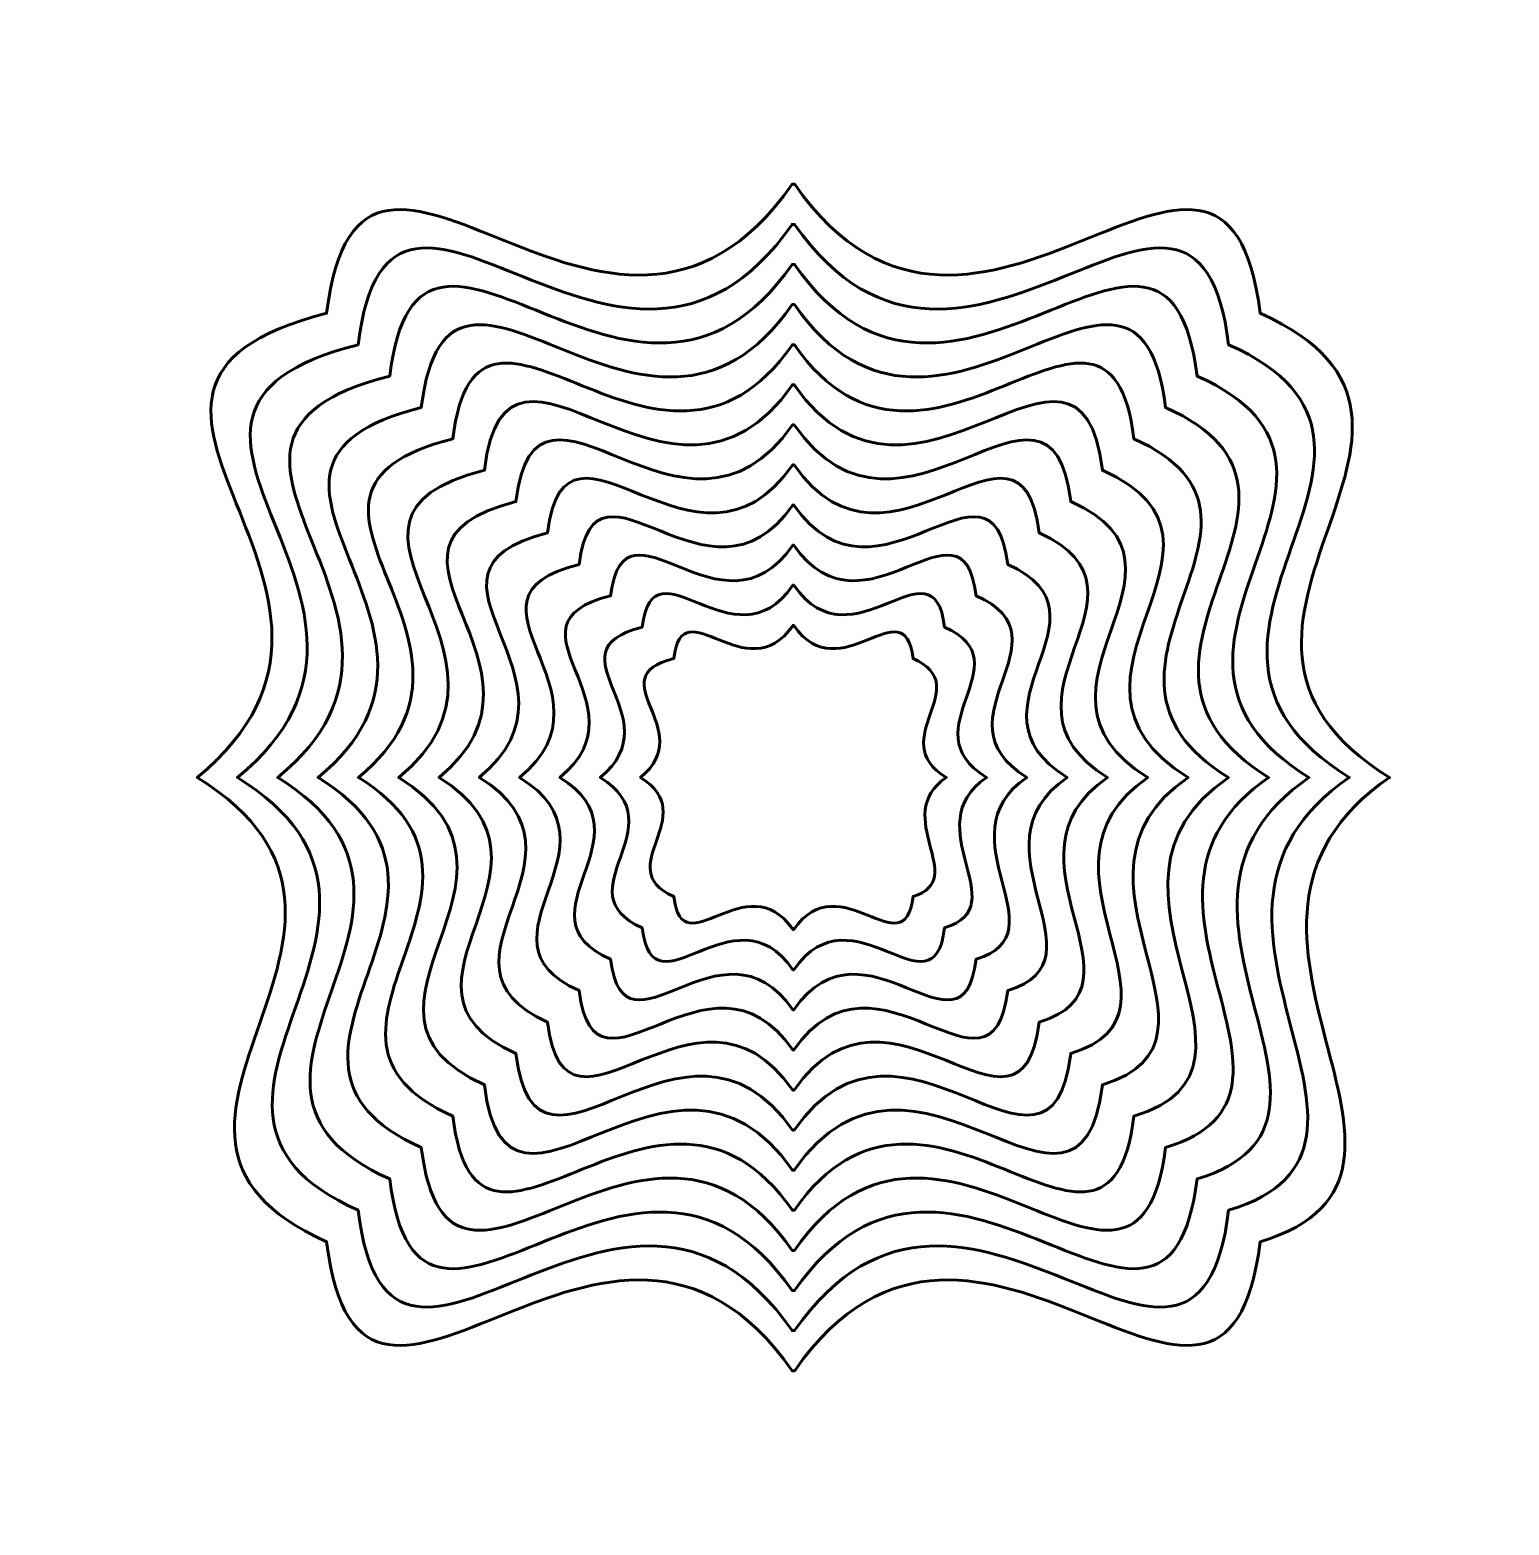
# Model space of a CAD drawing. Header units: centimetres. Extents: x -12.1 to 11.3, y -11.8 to 11.8.
import ezdxf

# ---------------------------------------------------------------- set-up
doc = ezdxf.new("R2010")
doc.units = ezdxf.units.CM
doc.header["$MEASUREMENT"] = 0
doc.layers.add('Layer 1', color=7, linetype='Continuous')

msp = doc.modelspace()

# ---------------------------------------------------------------- linework, layer by layer
at = {"layer": 'Layer 1', "color": 28, "lineweight": 60}
msp.add_open_spline([(-0.02266, 9.39524), (-2.90481, 5.25369), (-6.84632, 11.8395), (-7.39549, 7.35096), (-7.39549, 7.35096), (-12.09464, 6.1602), (-5.83034, 2.96754), (-9.44521, -0.00009), (-9.44521, -0.00009), (-5.60641, -2.3715), (-11.33843, -5.59175), (-7.39549, -7.35114), (-7.39549, -7.35114), (-6.84631, -11.83967), (-2.9048, -5.25387), (-0.02266, -9.39542), (-0.02266, -9.39542), (-0.02266, -9.39542), (0.0191, -9.39542), (0.0191, -9.39542), (0.0191, -9.39542), (2.90125, -5.25388), (6.84276, -11.83968), (7.39193, -7.35114), (7.39193, -7.35114), (10.92915, -6.28488), (5.95127, -2.38676), (9.44166, -0.00009), (9.44166, -0.00009), (5.60286, 2.37132), (11.33487, 5.59157), (7.39193, 7.35096), (7.39193, 7.35096), (6.84275, 11.83949), (2.90124, 5.25369), (0.0191, 9.39524), (0.0191, 9.39524), (0.0191, 9.39524), (-0.02266, 9.39524), (-0.02266, 9.39524), (-0.02266, 9.39524), (-0.02266, 9.39524), (-0.02266, 9.39524), (-0.02266, 9.39524)], degree=3, knots=[0, 0, 0, 0, 0.08333333, 0.08333333, 0.08333333, 0.08333333, 0.16666667, 0.16666667, 0.16666667, 0.16666667, 0.25, 0.25, 0.25, 0.25, 0.33333333, 0.33333333, 0.33333333, 0.33333333, 0.41666667, 0.41666667, 0.41666667, 0.41666667, 0.5, 0.5, 0.5, 0.5, 0.58333333, 0.58333333, 0.58333333, 0.58333333, 0.66666667, 0.66666667, 0.66666667, 0.66666667, 0.75, 0.75, 0.75, 0.75, 0.83333333, 0.83333333, 0.83333333, 0.83333333, 1, 1, 1, 1], dxfattribs=at)
at = {"layer": 'Layer 1', "color": 38, "lineweight": 60}
msp.add_open_spline([(-0.02125, 8.76006), (-2.70855, 4.89851), (-6.38358, 11.03907), (-6.89563, 6.85399), (-6.89563, 6.85399), (-11.27709, 5.74374), (-5.4363, 2.76692), (-8.80678, -0.00008), (-8.80678, -0.00008), (-5.22751, -2.21117), (-10.572, -5.21371), (-6.89563, -6.85415), (-6.89563, -6.85415), (-6.38358, -11.03923), (-2.70854, -4.89867), (-0.02125, -8.76022), (-0.02125, -8.76022), (-0.02125, -8.76022), (0.01769, -8.76022), (0.01769, -8.76022), (0.01769, -8.76022), (2.70499, -4.89867), (6.38002, -11.03923), (6.89207, -6.85415), (6.89207, -6.85415), (10.19015, -5.85997), (5.54881, -2.22539), (8.80322, -0.00008), (8.80322, -0.00008), (5.22395, 2.21101), (10.56844, 5.21355), (6.89207, 6.85399), (6.89207, 6.85399), (6.38002, 11.03907), (2.70499, 4.89851), (0.01769, 8.76006), (0.01769, 8.76006), (0.01769, 8.76006), (-0.02125, 8.76006), (-0.02125, 8.76006), (-0.02125, 8.76006), (-0.02125, 8.76006), (-0.02125, 8.76006), (-0.02125, 8.76006)], degree=3, knots=[0, 0, 0, 0, 0.08333333, 0.08333333, 0.08333333, 0.08333333, 0.16666667, 0.16666667, 0.16666667, 0.16666667, 0.25, 0.25, 0.25, 0.25, 0.33333333, 0.33333333, 0.33333333, 0.33333333, 0.41666667, 0.41666667, 0.41666667, 0.41666667, 0.5, 0.5, 0.5, 0.5, 0.58333333, 0.58333333, 0.58333333, 0.58333333, 0.66666667, 0.66666667, 0.66666667, 0.66666667, 0.75, 0.75, 0.75, 0.75, 0.83333333, 0.83333333, 0.83333333, 0.83333333, 1, 1, 1, 1], dxfattribs=at)
at = {"layer": 'Layer 1', "color": 36, "lineweight": 60}
msp.add_open_spline([(-0.01984, 8.12487), (-2.51229, 4.54331), (-5.92086, 10.23863), (-6.39578, 6.357), (-6.39578, 6.357), (-10.45955, 5.32725), (-5.04226, 2.56627), (-8.16836, -0.0001), (-8.16836, -0.0001), (-4.84861, -2.05087), (-9.80559, -4.8357), (-6.39578, -6.3572), (-6.39578, -6.3572), (-5.92086, -10.23883), (-2.51229, -4.54351), (-0.01984, -8.12507), (-0.01984, -8.12507), (-0.01984, -8.12507), (0.01627, -8.12507), (0.01627, -8.12507), (0.01627, -8.12507), (2.50872, -4.54351), (5.91728, -10.23883), (6.3922, -6.3572), (6.3922, -6.3572), (9.45114, -5.43511), (5.14634, -2.06406), (8.16478, -0.0001), (8.16478, -0.0001), (4.84503, 2.05067), (9.80201, 4.8355), (6.3922, 6.357), (6.3922, 6.357), (5.91728, 10.23863), (2.50871, 4.54331), (0.01627, 8.12487), (0.01627, 8.12487), (0.01627, 8.12487), (-0.01984, 8.12487), (-0.01984, 8.12487), (-0.01984, 8.12487), (-0.01984, 8.12487), (-0.01984, 8.12487), (-0.01984, 8.12487)], degree=3, knots=[0, 0, 0, 0, 0.08333333, 0.08333333, 0.08333333, 0.08333333, 0.16666667, 0.16666667, 0.16666667, 0.16666667, 0.25, 0.25, 0.25, 0.25, 0.33333333, 0.33333333, 0.33333333, 0.33333333, 0.41666667, 0.41666667, 0.41666667, 0.41666667, 0.5, 0.5, 0.5, 0.5, 0.58333333, 0.58333333, 0.58333333, 0.58333333, 0.66666667, 0.66666667, 0.66666667, 0.66666667, 0.75, 0.75, 0.75, 0.75, 0.83333333, 0.83333333, 0.83333333, 0.83333333, 1, 1, 1, 1], dxfattribs=at)
at = {"layer": 'Layer 1', "color": 34, "lineweight": 60}
msp.add_open_spline([(-0.01842, 7.48969), (-2.31602, 4.18813), (-5.45811, 9.43821), (-5.89591, 5.86003), (-5.89591, 5.86003), (-9.64199, 4.91078), (-4.6482, 2.36565), (-7.52991, -0.00009), (-7.52991, -0.00009), (-4.46969, -1.89053), (-9.03915, -4.45766), (-5.89591, -5.86021), (-5.89591, -5.86021), (-5.45811, -9.43839), (-2.31602, -4.18831), (-0.01842, -7.48987), (-0.01842, -7.48987), (-0.01842, -7.48987), (0.01487, -7.48987), (0.01487, -7.48987), (0.01487, -7.48987), (2.31247, -4.18831), (5.45456, -9.43838), (5.89236, -5.86021), (5.89236, -5.86021), (8.71216, -5.0102), (4.7439, -1.90269), (7.52637, -0.00009), (7.52637, -0.00009), (4.46615, 1.89035), (9.0356, 4.45748), (5.89236, 5.86003), (5.89236, 5.86003), (5.45457, 9.43821), (2.31247, 4.18813), (0.01487, 7.48969), (0.01487, 7.48969), (0.01487, 7.48969), (-0.01842, 7.48969), (-0.01842, 7.48969), (-0.01842, 7.48969), (-0.01842, 7.48969), (-0.01842, 7.48969), (-0.01842, 7.48969)], degree=3, knots=[0, 0, 0, 0, 0.08333333, 0.08333333, 0.08333333, 0.08333333, 0.16666667, 0.16666667, 0.16666667, 0.16666667, 0.25, 0.25, 0.25, 0.25, 0.33333333, 0.33333333, 0.33333333, 0.33333333, 0.41666667, 0.41666667, 0.41666667, 0.41666667, 0.5, 0.5, 0.5, 0.5, 0.58333333, 0.58333333, 0.58333333, 0.58333333, 0.66666667, 0.66666667, 0.66666667, 0.66666667, 0.75, 0.75, 0.75, 0.75, 0.83333333, 0.83333333, 0.83333333, 0.83333333, 1, 1, 1, 1], dxfattribs=at)
at = {"layer": 'Layer 1', "color": 32, "lineweight": 60}
msp.add_open_spline([(-0.01701, 6.85451), (-2.11975, 3.83294), (-4.99538, 8.63778), (-5.39605, 5.36305), (-5.39605, 5.36305), (-8.82444, 4.4943), (-4.25416, 2.16502), (-6.89148, -0.0001), (-6.89148, -0.0001), (-4.09079, -1.73022), (-8.27272, -4.07964), (-5.39605, -5.36324), (-5.39605, -5.36324), (-4.99539, -8.63796), (-2.11976, -3.83312), (-0.01701, -6.85469), (-0.01701, -6.85469), (-0.01701, -6.85469), (0.01346, -6.85469), (0.01346, -6.85469), (0.01346, -6.85469), (2.1162, -3.83312), (4.99183, -8.63796), (5.3925, -5.36324), (5.3925, -5.36324), (7.97317, -4.58532), (4.34143, -1.74135), (6.88793, -0.0001), (6.88793, -0.0001), (4.08724, 1.73002), (8.26917, 4.07944), (5.3925, 5.36305), (5.3925, 5.36305), (4.99183, 8.63777), (2.11621, 3.83294), (0.01346, 6.85451), (0.01346, 6.85451), (0.01346, 6.85451), (-0.01701, 6.85451), (-0.01701, 6.85451), (-0.01701, 6.85451), (-0.01701, 6.85451), (-0.01701, 6.85451), (-0.01701, 6.85451)], degree=3, knots=[0, 0, 0, 0, 0.08333333, 0.08333333, 0.08333333, 0.08333333, 0.16666667, 0.16666667, 0.16666667, 0.16666667, 0.25, 0.25, 0.25, 0.25, 0.33333333, 0.33333333, 0.33333333, 0.33333333, 0.41666667, 0.41666667, 0.41666667, 0.41666667, 0.5, 0.5, 0.5, 0.5, 0.58333333, 0.58333333, 0.58333333, 0.58333333, 0.66666667, 0.66666667, 0.66666667, 0.66666667, 0.75, 0.75, 0.75, 0.75, 0.83333333, 0.83333333, 0.83333333, 0.83333333, 1, 1, 1, 1], dxfattribs=at)
at = {"layer": 'Layer 1', "color": 30, "lineweight": 60}
for points in [[(-0.0156, 6.21933), (-1.92349, 3.47775), (-4.53265, 7.83735), (-4.89619, 4.86608), (-4.89619, 4.86608), (-8.00689, 4.07784), (-3.86011, 1.96439), (-6.25304, -0.00009), (-6.25304, -0.00009), (-3.71188, -1.56989), (-7.50629, -3.7016), (-4.89619, -4.86626), (-4.89619, -4.86626), (-4.53265, -7.83753), (-1.9235, -3.47793), (-0.0156, -6.21951), (-0.0156, -6.21951), (-0.0156, -6.21951), (0.01204, -6.21951), (0.01204, -6.21951), (0.01204, -6.21951), (1.91993, -3.47794), (4.52909, -7.83753), (4.89263, -4.86626), (4.89263, -4.86626), (7.23416, -4.16043), (3.93896, -1.57999), (6.24948, -0.00009), (6.24948, -0.00009), (3.70832, 1.56971), (7.50273, 3.70142), (4.89263, 4.86608), (4.89263, 4.86608), (4.52909, 7.83735), (1.91994, 3.47775), (0.01204, 6.21933), (0.01204, 6.21933), (0.01204, 6.21933), (-0.0156, 6.21933), (-0.0156, 6.21933), (-0.0156, 6.21933), (-0.0156, 6.21933), (-0.0156, 6.21933), (-0.0156, 6.21933)], [(-0.01419, 5.58415), (-1.72723, 3.12257), (-4.06992, 7.03693), (-4.39633, 4.36911), (-4.39633, 4.36911), (-7.18933, 3.66137), (-3.46606, 1.76377), (-5.61461, -0.00008), (-5.61461, -0.00008), (-3.33297, -1.40956), (-6.73987, -3.32356), (-4.39633, -4.36927), (-4.39633, -4.36927), (-4.06992, -7.03709), (-1.72723, -3.12273), (-0.01419, -5.58431), (-0.01419, -5.58431), (-0.01419, -5.58431), (0.01063, -5.58431), (0.01063, -5.58431), (0.01063, -5.58431), (1.72367, -3.12273), (4.06636, -7.03708), (4.39277, -4.36927), (4.39277, -4.36927), (6.49516, -3.73552), (3.5365, -1.41862), (5.61105, -0.00008), (5.61105, -0.00008), (3.32941, 1.4094), (6.73631, 3.3234), (4.39277, 4.36911), (4.39277, 4.36911), (4.06636, 7.03693), (1.72367, 3.12257), (0.01063, 5.58415), (0.01063, 5.58415), (0.01063, 5.58415), (-0.01419, 5.58415), (-0.01419, 5.58415), (-0.01419, 5.58415), (-0.01419, 5.58415), (-0.01419, 5.58415), (-0.01419, 5.58415)]]:
    msp.add_open_spline(points, degree=3, knots=[0, 0, 0, 0, 0.08333333, 0.08333333, 0.08333333, 0.08333333, 0.16666667, 0.16666667, 0.16666667, 0.16666667, 0.25, 0.25, 0.25, 0.25, 0.33333333, 0.33333333, 0.33333333, 0.33333333, 0.41666667, 0.41666667, 0.41666667, 0.41666667, 0.5, 0.5, 0.5, 0.5, 0.58333333, 0.58333333, 0.58333333, 0.58333333, 0.66666667, 0.66666667, 0.66666667, 0.66666667, 0.75, 0.75, 0.75, 0.75, 0.83333333, 0.83333333, 0.83333333, 0.83333333, 1, 1, 1, 1], dxfattribs=at)
at = {"layer": 'Layer 1', "color": 21, "lineweight": 60}
for points in [[(-0.01278, 4.94896), (-1.53097, 2.76737), (-3.60719, 6.23649), (-3.89647, 3.87212), (-3.89647, 3.87212), (-6.37178, 3.24488), (-3.07202, 1.56312), (-4.97618, -0.0001), (-4.97618, -0.0001), (-2.95407, -1.24926), (-5.97345, -2.94555), (-3.89647, -3.87232), (-3.89647, -3.87232), (-3.60719, -6.23669), (-1.53097, -2.76757), (-0.01278, -4.94916), (-0.01278, -4.94916), (-0.01278, -4.94916), (0.00922, -4.94916), (0.00922, -4.94916), (0.00922, -4.94916), (1.52741, -2.76757), (3.60363, -6.23669), (3.89291, -3.87232), (3.89291, -3.87232), (5.75616, -3.31066), (3.13403, -1.2573), (4.97262, -0.0001), (4.97262, -0.0001), (2.95051, 1.24906), (5.96988, 2.94535), (3.89291, 3.87212), (3.89291, 3.87212), (3.60363, 6.23649), (1.52741, 2.76737), (0.00922, 4.94896), (0.00922, 4.94896), (0.00922, 4.94896), (-0.01278, 4.94896), (-0.01278, 4.94896), (-0.01278, 4.94896), (-0.01278, 4.94896), (-0.01278, 4.94896), (-0.01278, 4.94896)], [(-0.01137, 4.31378), (-1.33471, 2.41219), (-3.14446, 5.43606), (-3.39661, 3.37515), (-3.39661, 3.37515), (-5.55423, 2.82841), (-2.67797, 1.3625), (-4.33774, -0.00009), (-4.33774, -0.00009), (-2.57515, -1.08892), (-5.20701, -2.56751), (-3.39661, -3.37533), (-3.39661, -3.37533), (-3.14445, -5.43624), (-1.33471, -2.41237), (-0.01137, -4.31396), (-0.01137, -4.31396), (-0.01137, -4.31396), (0.0078, -4.31396), (0.0078, -4.31396), (0.0078, -4.31396), (1.33114, -2.41237), (3.14089, -5.43624), (3.39304, -3.37533), (3.39304, -3.37533), (5.01716, -2.88575), (2.73156, -1.09593), (4.33417, -0.00009), (4.33417, -0.00009), (2.57158, 1.08874), (5.20344, 2.56733), (3.39304, 3.37515), (3.39304, 3.37515), (3.14088, 5.43606), (1.33114, 2.41219), (0.0078, 4.31378), (0.0078, 4.31378), (0.0078, 4.31378), (-0.01137, 4.31378), (-0.01137, 4.31378), (-0.01137, 4.31378), (-0.01137, 4.31378), (-0.01137, 4.31378), (-0.01137, 4.31378)]]:
    msp.add_open_spline(points, degree=3, knots=[0, 0, 0, 0, 0.08333333, 0.08333333, 0.08333333, 0.08333333, 0.16666667, 0.16666667, 0.16666667, 0.16666667, 0.25, 0.25, 0.25, 0.25, 0.33333333, 0.33333333, 0.33333333, 0.33333333, 0.41666667, 0.41666667, 0.41666667, 0.41666667, 0.5, 0.5, 0.5, 0.5, 0.58333333, 0.58333333, 0.58333333, 0.58333333, 0.66666667, 0.66666667, 0.66666667, 0.66666667, 0.75, 0.75, 0.75, 0.75, 0.83333333, 0.83333333, 0.83333333, 0.83333333, 1, 1, 1, 1], dxfattribs=at)
at = {"layer": 'Layer 1', "color": 31, "lineweight": 60}
msp.add_open_spline([(-0.00995, 3.6786), (-1.13844, 2.057), (-2.68172, 4.63564), (-2.89674, 2.87817), (-2.89674, 2.87817), (-4.73667, 2.41194), (-2.28392, 1.16187), (-3.6993, -0.00009), (-3.6993, -0.00009), (-2.19624, -0.9286), (-4.44058, -2.18947), (-2.89674, -2.87835), (-2.89674, -2.87835), (-2.68172, -4.63581), (-1.13844, -2.05718), (-0.00995, -3.67878), (-0.00995, -3.67878), (-0.00995, -3.67878), (0.0064, -3.67878), (0.0064, -3.67878), (0.0064, -3.67878), (1.13489, -2.05718), (2.67817, -4.63581), (2.89319, -2.87835), (2.89319, -2.87835), (4.27817, -2.46086), (2.32911, -0.93457), (3.69575, -0.00009), (3.69575, -0.00009), (2.19269, 0.92842), (4.43703, 2.1893), (2.89319, 2.87817), (2.89319, 2.87817), (2.67816, 4.63563), (1.13489, 2.057), (0.0064, 3.6786), (0.0064, 3.6786), (0.0064, 3.6786), (-0.00995, 3.6786), (-0.00995, 3.6786), (-0.00995, 3.6786), (-0.00995, 3.6786), (-0.00995, 3.6786), (-0.00995, 3.6786)], degree=3, knots=[0, 0, 0, 0, 0.08333333, 0.08333333, 0.08333333, 0.08333333, 0.16666667, 0.16666667, 0.16666667, 0.16666667, 0.25, 0.25, 0.25, 0.25, 0.33333333, 0.33333333, 0.33333333, 0.33333333, 0.41666667, 0.41666667, 0.41666667, 0.41666667, 0.5, 0.5, 0.5, 0.5, 0.58333333, 0.58333333, 0.58333333, 0.58333333, 0.66666667, 0.66666667, 0.66666667, 0.66666667, 0.75, 0.75, 0.75, 0.75, 0.83333333, 0.83333333, 0.83333333, 0.83333333, 1, 1, 1, 1], dxfattribs=at)
at = {"layer": 'Layer 1', "color": 254, "lineweight": 60}
msp.add_open_spline([(-0.00854, 3.04342), (-0.94218, 1.70181), (-2.21898, 3.83521), (-2.39688, 2.3812), (-2.39688, 2.3812), (-3.91912, 1.99547), (-1.88987, 0.96124), (-3.06087, -0.00009), (-3.06087, -0.00009), (-1.81734, -0.76828), (-3.67416, -1.81144), (-2.39688, -2.38138), (-2.39688, -2.38138), (-2.21898, -3.83539), (-0.94218, -1.70199), (-0.00854, -3.0436), (-0.00854, -3.0436), (-0.00854, -3.0436), (0.00499, -3.0436), (0.00499, -3.0436), (0.00499, -3.0436), (0.93863, -1.70199), (2.21544, -3.83539), (2.39333, -2.38138), (2.39333, -2.38138), (3.53917, -2.03598), (1.92665, -0.77322), (3.05732, -0.00009), (3.05732, -0.00009), (1.81379, 0.7681), (3.67061, 1.81127), (2.39333, 2.3812), (2.39333, 2.3812), (2.21543, 3.83521), (0.93862, 1.70181), (0.00499, 3.04342), (0.00499, 3.04342), (0.00499, 3.04342), (-0.00854, 3.04342), (-0.00854, 3.04342), (-0.00854, 3.04342), (-0.00854, 3.04342), (-0.00854, 3.04342), (-0.00854, 3.04342)], degree=3, knots=[0, 0, 0, 0, 0.08333333, 0.08333333, 0.08333333, 0.08333333, 0.16666667, 0.16666667, 0.16666667, 0.16666667, 0.25, 0.25, 0.25, 0.25, 0.33333333, 0.33333333, 0.33333333, 0.33333333, 0.41666667, 0.41666667, 0.41666667, 0.41666667, 0.5, 0.5, 0.5, 0.5, 0.58333333, 0.58333333, 0.58333333, 0.58333333, 0.66666667, 0.66666667, 0.66666667, 0.66666667, 0.75, 0.75, 0.75, 0.75, 0.83333333, 0.83333333, 0.83333333, 0.83333333, 1, 1, 1, 1], dxfattribs=at)
at = {"layer": 'Layer 1', "color": 9, "lineweight": 60}
msp.add_open_spline([(-0.00713, 2.40824), (-0.74592, 1.34663), (-1.75625, 3.03478), (-1.89702, 1.88423), (-1.89702, 1.88423), (-3.10156, 1.579), (-1.49582, 0.76062), (-2.42243, -0.00008), (-2.42243, -0.00008), (-1.43842, -0.60795), (-2.90772, -1.4334), (-1.89702, -1.88439), (-1.89702, -1.88439), (-1.75625, -3.03495), (-0.74591, -1.34679), (-0.00713, -2.40841), (-0.00713, -2.40841), (-0.00713, -2.40841), (0.00358, -2.40841), (0.00358, -2.40841), (0.00358, -2.40841), (0.74237, -1.3468), (1.7527, -3.03495), (1.89347, -1.88439), (1.89347, -1.88439), (2.80017, -1.61107), (1.52419, -0.61186), (2.41888, -0.00008), (2.41888, -0.00008), (1.43487, 0.60779), (2.90417, 1.43324), (1.89347, 1.88423), (1.89347, 1.88423), (1.7527, 3.03479), (0.74236, 1.34663), (0.00358, 2.40824), (0.00358, 2.40824), (0.00358, 2.40824), (-0.00713, 2.40824), (-0.00713, 2.40824), (-0.00713, 2.40824), (-0.00713, 2.40824), (-0.00713, 2.40824), (-0.00713, 2.40824)], degree=3, knots=[0, 0, 0, 0, 0.08333333, 0.08333333, 0.08333333, 0.08333333, 0.16666667, 0.16666667, 0.16666667, 0.16666667, 0.25, 0.25, 0.25, 0.25, 0.33333333, 0.33333333, 0.33333333, 0.33333333, 0.41666667, 0.41666667, 0.41666667, 0.41666667, 0.5, 0.5, 0.5, 0.5, 0.58333333, 0.58333333, 0.58333333, 0.58333333, 0.66666667, 0.66666667, 0.66666667, 0.66666667, 0.75, 0.75, 0.75, 0.75, 0.83333333, 0.83333333, 0.83333333, 0.83333333, 1, 1, 1, 1], dxfattribs=at)

doc.saveas('drawing.dxf')
